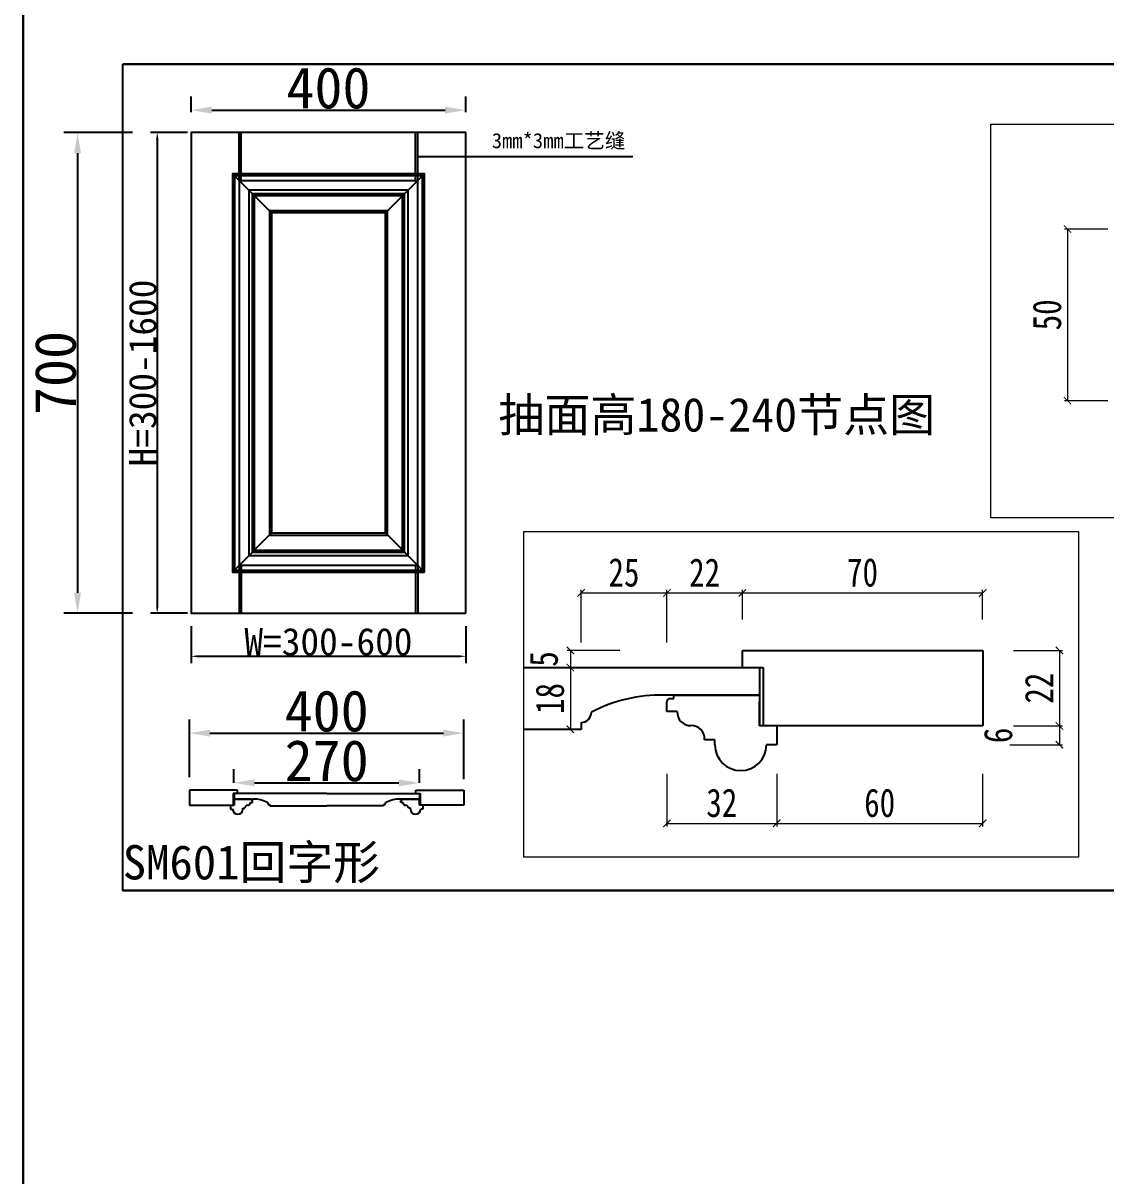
# Model space of a CAD drawing. Header units: millimetres. Extents: x 85186 to 129000, y -77269 to -36327.
# Drawn here: x 85319 to 86896, y -49657 to -47978 of the extents above; entities that cross this region are included whole.
import ezdxf

# ---------------------------------------------------------------- set-up
doc = ezdxf.new("R2010")
doc.units = ezdxf.units.MM
doc.layers.add('家具外廓线', color=43, linetype='Continuous', lineweight=13)
doc.styles.add('KLF-1_宋体', font='SimSun.ttf')
doc.styles.add('KLF_宋体', font='SimSun.ttf')
doc.styles.get("Standard").update_dxf_attribs({"font": 'SimSun.ttf'})
doc.styles.add('ZB_宋体', font='SimSun.ttf')
doc.styles.add('宋体', font='SimSun.ttf', dxfattribs={"width": 0.8})
doc.dimstyles.new('chu-18--5', dxfattribs={"dimscale": 18, "dimtxt": 2.3, "dimasz": 0.6, "dimexe": 0.25, "dimexo": 2.5, "dimgap": 0.5, "dimtad": 3, "dimdec": 0, "dimlfac": 0.2, "dimtxsty": '宋体', "dimblk": 'ARCHTICK', "dimcen": 2.5, "dimclrd": 252, "dimclre": 252, "dimclrt": 255, "dimadec": 0, "dimazin": 0, "dimtfac": 1, "dimtdec": 0, "dimtmove": 2, "dimatfit": 3, "dimldrblk": '引线01', "dimfxl": 4, "dimfxlon": 1, "dimlwd": 5, "dimlwe": 5, "dimarcsym": 0})
doc.dimstyles.new('副本 客来福衣柜标注大', dxfattribs={"dimscale": 20, "dimtxt": 3, "dimasz": 1.5, "dimexe": 1, "dimexo": 1.5, "dimgap": 0.1, "dimtad": 1, "dimdec": 0, "dimzin": 0, "dimdsep": 46, "dimtxsty": 'KLF_宋体', "dimcen": 0, "dimclrd": 251, "dimclre": 251, "dimclrt": 256, "dimadec": 0, "dimazin": 0, "dimtfac": 1, "dimtdec": 0, "dimtofl": 0, "dimtmove": 1, "dimatfit": 3, "dimfxlon": 1, "dimtolj": 1, "dimtzin": 0, "dimarcsym": 0})
doc.dimstyles.new('客来福标注小', dxfattribs={"dimscale": 20, "dimtxt": 2, "dimasz": 0.5, "dimexe": 0.5, "dimexo": 0, "dimgap": 0.05, "dimtad": 1, "dimdec": 0, "dimzin": 0, "dimdsep": 46, "dimtxsty": 'Standard', "dimcen": 0, "dimclrd": 256, "dimclre": 256, "dimclrt": 256, "dimadec": 0, "dimazin": 0, "dimtfac": 1, "dimtdec": 0, "dimtofl": 0, "dimtmove": 1, "dimatfit": 3, "dimfxl": 2.2, "dimfxlon": 1, "dimtolj": 1, "dimtzin": 0, "dimarcsym": 0})

# ---------------------------------------------------------------- blocks, each defined once
blk = doc.blocks.new('*D593')
at = {"lineweight": -2, "transparency": 16777216}
for p, q in [((85563.5, -48856.4), (85563.5, -48910.4)), ((85963.5, -48856.4), (85963.5, -48910.4)), ((85573.5, -48900.4), (85953.5, -48900.4))]:
    blk.add_line(p, q, dxfattribs=at)
at = {"transparency": 16777216}
for points in [[(85573.5, -48898.7), (85573.5, -48902), (85563.5, -48900.4)], [(85953.5, -48898.7), (85953.5, -48902), (85963.5, -48900.4)]]:
    blk.add_solid(points, dxfattribs=at)
at = {"layer": 'Defpoints', "color": 0, "transparency": 16777216}
for p in [(85563.5, -48837.8), (85963.5, -48837.8), (85963.5, -48900.4)]:
    blk.add_point(p, dxfattribs=at)
at = {"transparency": 16777216, "insert": (85763.5, -48879.4), "char_height": 40, "attachment_point": 5, "style": 'KLF-1_宋体'}
blk.add_mtext('\\A1;W=300-600', dxfattribs=at)
blk = doc.blocks.new('*D594')
at = {"lineweight": -2, "transparency": 16777216}
for p, q in [((85558.1, -48137.8), (85504.1, -48137.8)), ((85514.1, -48147.8), (85514.1, -48827.8)), ((85558.1, -48837.8), (85504.1, -48837.8))]:
    blk.add_line(p, q, dxfattribs=at)
at = {"transparency": 16777216}
for points in [[(85512.4, -48147.8), (85515.8, -48147.8), (85514.1, -48137.8)], [(85512.4, -48827.8), (85515.8, -48827.8), (85514.1, -48837.8)]]:
    blk.add_solid(points, dxfattribs=at)
at = {"layer": 'Defpoints', "color": 0, "transparency": 16777216}
for p in [(85563.5, -48137.8), (85514.1, -48837.8), (85563.5, -48837.8)]:
    blk.add_point(p, dxfattribs=at)
at = {"transparency": 16777216, "insert": (85493.1, -48487.8), "char_height": 40, "attachment_point": 5, "rotation": 90, "style": 'KLF-1_宋体'}
blk.add_mtext('\\A1;H=300-1600', dxfattribs=at)
blk = doc.blocks.new('_ARCHTICK')
at = {"color": 0, "linetype": 'ByBlock', "const_width": 0.15}
blk.add_lwpolyline([(-0.5, -0.5), (0.5, 0.5)], dxfattribs=at)
blk = doc.blocks.new('*D595')
at = {"layer": 'Defpoints', "color": 0, "transparency": 16777216}
for p in [(86366.5, -48891.8), (86115.9, -48916.8), (86366.5, -48916.8)]:
    blk.add_point(p, dxfattribs=at)
at = {"layer": '家具外廓线', "color": 252, "lineweight": 5, "transparency": 16777216}
for p, q in [((86187.9, -48891.8), (86111.4, -48891.8)), ((86115.9, -48891.8), (86115.9, -48916.8)), ((86187.9, -48916.8), (86111.4, -48916.8))]:
    blk.add_line(p, q, dxfattribs=at)
at = {"layer": '家具外廓线', "color": 252, "lineweight": 5, "transparency": 16777216, "xscale": 10.8, "yscale": 10.8, "zscale": 10.8}
for p, rotation in [((86115.9, -48891.8), 90), ((86115.9, -48916.8), 270)]:
    blk.add_blockref('_ARCHTICK', p, dxfattribs=dict(at, rotation=rotation))
at = {"layer": '家具外廓线', "color": 255, "transparency": 16777216, "insert": (86077.2, -48904.3), "char_height": 41.4, "attachment_point": 5, "rotation": 90, "style": '宋体'}
blk.add_mtext('5', dxfattribs=at)
blk = doc.blocks.new('cao')
h = blk.add_hatch(color=256)
h.paths.add_polyline_path([(1.91, 1.83), (1.51, 2.12), (0, 0), (0.44, 0)])
h.paths.add_polyline_path([(0.44, 0), (0, 0), (1.51, -2.2), (1.92, -1.92)])
for p, q in [((0, 0), (1.51, 2.12)), ((0.44, 0), (1.91, 1.83)), ((1.51, 2.12), (1.91, 1.83)), ((0, 0), (4.58, 0)), ((0, 0), (1.51, -2.2)), ((0.44, 0), (1.92, -1.92)), ((1.51, -2.2), (1.92, -1.92))]:
    blk.add_line(p, q)
blk = doc.blocks.new('cao-01')
at = {"xscale": -1}
blk.add_blockref('cao', (4.58, 0), dxfattribs=at)
blk = doc.blocks.new('引线01')
blk.add_blockref('cao-01', (-4.58, 0))
blk = doc.blocks.new('*D596')
at = {"layer": 'Defpoints', "color": 0, "transparency": 16777216}
for p in [(86366.5, -48916.8), (86115.9, -49006.8), (86131.5, -49006.8)]:
    blk.add_point(p, dxfattribs=at)
at = {"layer": '家具外廓线', "color": 252, "lineweight": 5, "transparency": 16777216}
for p, q in [((86187.9, -48916.8), (86111.4, -48916.8)), ((86115.9, -48916.8), (86115.9, -49006.8)), ((86115.9, -49006.8), (86111.4, -49006.8))]:
    blk.add_line(p, q, dxfattribs=at)
at = {"layer": '家具外廓线', "color": 252, "lineweight": 5, "transparency": 16777216, "xscale": 10.8, "yscale": 10.8, "zscale": 10.8}
for p, rotation in [((86115.9, -48916.8), 90), ((86115.9, -49006.8), 270)]:
    blk.add_blockref('_ARCHTICK', p, dxfattribs=dict(at, rotation=rotation))
at = {"layer": '家具外廓线', "color": 255, "transparency": 16777216, "insert": (86086.2, -48961.8), "char_height": 41.4, "attachment_point": 5, "rotation": 90, "style": '宋体'}
blk.add_mtext('18', dxfattribs=at)
blk = doc.blocks.new('*D597')
at = {"layer": 'Defpoints', "color": 0, "transparency": 16777216}
for p in [(86256.5, -48808.1), (86256.5, -48980.8), (86131.5, -49006.8)]:
    blk.add_point(p, dxfattribs=at)
at = {"layer": '家具外廓线', "color": 252, "lineweight": 5, "transparency": 16777216}
for p, q in [((86131.5, -48880.1), (86131.5, -48803.6)), ((86256.5, -48880.1), (86256.5, -48803.6)), ((86131.5, -48808.1), (86256.5, -48808.1))]:
    blk.add_line(p, q, dxfattribs=at)
at = {"layer": '家具外廓线', "color": 252, "lineweight": 5, "transparency": 16777216, "xscale": 10.8, "yscale": 10.8, "zscale": 10.8, "rotation": 180}
blk.add_blockref('_ARCHTICK', (86131.5, -48808.1), dxfattribs=at)
at = {"layer": '家具外廓线', "color": 252, "lineweight": 5, "transparency": 16777216, "xscale": 10.8, "yscale": 10.8, "zscale": 10.8}
blk.add_blockref('_ARCHTICK', (86256.5, -48808.1), dxfattribs=at)
at = {"layer": '家具外廓线', "color": 255, "transparency": 16777216, "insert": (86194, -48778.4), "char_height": 41.4, "attachment_point": 5, "style": '宋体'}
blk.add_mtext('25', dxfattribs=at)
blk = doc.blocks.new('*D598')
at = {"layer": 'Defpoints', "color": 0, "transparency": 16777216}
for p in [(86366.5, -48808.1), (86366.5, -48891.8), (86256.5, -48980.8)]:
    blk.add_point(p, dxfattribs=at)
at = {"layer": '家具外廓线', "color": 252, "lineweight": 5, "transparency": 16777216}
for p, q in [((86256.5, -48880.1), (86256.5, -48803.6)), ((86366.5, -48846.8), (86366.5, -48803.6)), ((86256.5, -48808.1), (86366.5, -48808.1))]:
    blk.add_line(p, q, dxfattribs=at)
at = {"layer": '家具外廓线', "color": 252, "lineweight": 5, "transparency": 16777216, "xscale": 10.8, "yscale": 10.8, "zscale": 10.8, "rotation": 180}
blk.add_blockref('_ARCHTICK', (86256.5, -48808.1), dxfattribs=at)
at = {"layer": '家具外廓线', "color": 252, "lineweight": 5, "transparency": 16777216, "xscale": 10.8, "yscale": 10.8, "zscale": 10.8}
blk.add_blockref('_ARCHTICK', (86366.5, -48808.1), dxfattribs=at)
at = {"layer": '家具外廓线', "color": 255, "transparency": 16777216, "insert": (86311.5, -48778.4), "char_height": 41.4, "attachment_point": 5, "style": '宋体'}
blk.add_mtext('22', dxfattribs=at)
blk = doc.blocks.new('*D599')
at = {"layer": 'Defpoints', "color": 0, "transparency": 16777216}
for p in [(86716.5, -48808.1), (86366.5, -48891.8), (86716.5, -48891.8)]:
    blk.add_point(p, dxfattribs=at)
at = {"layer": '家具外廓线', "color": 252, "lineweight": 5, "transparency": 16777216}
for p, q in [((86366.5, -48846.8), (86366.5, -48803.6)), ((86716.5, -48846.8), (86716.5, -48803.6)), ((86366.5, -48808.1), (86716.5, -48808.1))]:
    blk.add_line(p, q, dxfattribs=at)
at = {"layer": '家具外廓线', "color": 252, "lineweight": 5, "transparency": 16777216, "xscale": 10.8, "yscale": 10.8, "zscale": 10.8, "rotation": 180}
blk.add_blockref('_ARCHTICK', (86366.5, -48808.1), dxfattribs=at)
at = {"layer": '家具外廓线', "color": 252, "lineweight": 5, "transparency": 16777216, "xscale": 10.8, "yscale": 10.8, "zscale": 10.8}
blk.add_blockref('_ARCHTICK', (86716.5, -48808.1), dxfattribs=at)
at = {"layer": '家具外廓线', "color": 255, "transparency": 16777216, "insert": (86541.5, -48778.4), "char_height": 41.4, "attachment_point": 5, "style": '宋体'}
blk.add_mtext('70', dxfattribs=at)
blk = doc.blocks.new('*D600')
at = {"layer": 'Defpoints', "color": 0, "transparency": 16777216}
for p in [(86256.5, -48980.8), (86416.5, -49001.8), (86416.5, -49143.7)]:
    blk.add_point(p, dxfattribs=at)
at = {"layer": '家具外廓线', "color": 252, "lineweight": 5, "transparency": 16777216}
for p, q in [((86256.5, -49071.7), (86256.5, -49148.2)), ((86416.5, -49071.7), (86416.5, -49148.2)), ((86256.5, -49143.7), (86416.5, -49143.7))]:
    blk.add_line(p, q, dxfattribs=at)
at = {"layer": '家具外廓线', "color": 252, "lineweight": 5, "transparency": 16777216, "xscale": 10.8, "yscale": 10.8, "zscale": 10.8, "rotation": 180}
blk.add_blockref('_ARCHTICK', (86256.5, -49143.7), dxfattribs=at)
at = {"layer": '家具外廓线', "color": 252, "lineweight": 5, "transparency": 16777216, "xscale": 10.8, "yscale": 10.8, "zscale": 10.8}
blk.add_blockref('_ARCHTICK', (86416.5, -49143.7), dxfattribs=at)
at = {"layer": '家具外廓线', "color": 255, "transparency": 16777216, "insert": (86336.5, -49114), "char_height": 41.4, "attachment_point": 5, "style": '宋体'}
blk.add_mtext('32', dxfattribs=at)
blk = doc.blocks.new('*D601')
at = {"layer": 'Defpoints', "color": 0, "transparency": 16777216}
for p in [(86416.5, -49001.8), (86716.5, -49001.8), (86716.5, -49143.7)]:
    blk.add_point(p, dxfattribs=at)
at = {"layer": '家具外廓线', "color": 252, "lineweight": 5, "transparency": 16777216}
for p, q in [((86416.5, -49071.7), (86416.5, -49148.2)), ((86716.5, -49071.7), (86716.5, -49148.2)), ((86416.5, -49143.7), (86716.5, -49143.7))]:
    blk.add_line(p, q, dxfattribs=at)
at = {"layer": '家具外廓线', "color": 252, "lineweight": 5, "transparency": 16777216, "xscale": 10.8, "yscale": 10.8, "zscale": 10.8, "rotation": 180}
blk.add_blockref('_ARCHTICK', (86416.5, -49143.7), dxfattribs=at)
at = {"layer": '家具外廓线', "color": 252, "lineweight": 5, "transparency": 16777216, "xscale": 10.8, "yscale": 10.8, "zscale": 10.8}
blk.add_blockref('_ARCHTICK', (86716.5, -49143.7), dxfattribs=at)
at = {"layer": '家具外廓线', "color": 255, "transparency": 16777216, "insert": (86566.5, -49114), "char_height": 41.4, "attachment_point": 5, "style": '宋体'}
blk.add_mtext('60', dxfattribs=at)
blk = doc.blocks.new('*D602')
at = {"layer": 'Defpoints', "color": 0, "transparency": 16777216}
for p in [(86716.5, -48891.8), (86716.5, -49001.8), (86828.3, -49001.8)]:
    blk.add_point(p, dxfattribs=at)
at = {"layer": '家具外廓线', "color": 252, "lineweight": 5, "transparency": 16777216}
for p, q in [((86761.5, -48891.8), (86832.8, -48891.8)), ((86828.3, -48891.8), (86828.3, -49001.8)), ((86761.5, -49001.8), (86832.8, -49001.8))]:
    blk.add_line(p, q, dxfattribs=at)
at = {"layer": '家具外廓线', "color": 252, "lineweight": 5, "transparency": 16777216, "xscale": 10.8, "yscale": 10.8, "zscale": 10.8}
for p, rotation in [((86828.3, -48891.8), 90), ((86828.3, -49001.8), 270)]:
    blk.add_blockref('_ARCHTICK', p, dxfattribs=dict(at, rotation=rotation))
at = {"layer": '家具外廓线', "color": 255, "transparency": 16777216, "insert": (86798.6, -48946.8), "char_height": 41.4, "attachment_point": 5, "rotation": 90, "style": '宋体'}
blk.add_mtext('22', dxfattribs=at)
blk = doc.blocks.new('*D603')
at = {"layer": 'Defpoints', "color": 0, "transparency": 16777216}
for p in [(86716.5, -49001.8), (86416.5, -49029.3), (86828.3, -49029.3)]:
    blk.add_point(p, dxfattribs=at)
at = {"layer": '家具外廓线', "color": 252, "lineweight": 5, "transparency": 16777216}
for p, q in [((86761.5, -49001.8), (86832.8, -49001.8)), ((86828.3, -49001.8), (86828.3, -49029.3)), ((86756.3, -49029.3), (86832.8, -49029.3))]:
    blk.add_line(p, q, dxfattribs=at)
at = {"layer": '家具外廓线', "color": 252, "lineweight": 5, "transparency": 16777216, "xscale": 10.8, "yscale": 10.8, "zscale": 10.8}
for p, rotation in [((86828.3, -49001.8), 90), ((86828.3, -49029.3), 270)]:
    blk.add_blockref('_ARCHTICK', p, dxfattribs=dict(at, rotation=rotation))
at = {"layer": '家具外廓线', "color": 255, "transparency": 16777216, "insert": (86739.2, -49015.6), "char_height": 41.4, "attachment_point": 5, "rotation": 90, "style": '宋体'}
blk.add_mtext('6', dxfattribs=at)
blk = doc.blocks.new('*D605')
at = {"layer": 'Defpoints', "color": 0, "transparency": 16777216}
for p in [(86943.8, -48278.2), (86840.1, -48528.2), (86943.8, -48528.2)]:
    blk.add_point(p, dxfattribs=at)
at = {"layer": '家具外廓线', "color": 252, "lineweight": 5, "transparency": 16777216}
for p, q in [((86898.8, -48278.2), (86835.6, -48278.2)), ((86840.1, -48278.2), (86840.1, -48528.2)), ((86898.8, -48528.2), (86835.6, -48528.2))]:
    blk.add_line(p, q, dxfattribs=at)
at = {"layer": '家具外廓线', "color": 252, "lineweight": 5, "transparency": 16777216, "xscale": 10.8, "yscale": 10.8, "zscale": 10.8}
for p, rotation in [((86840.1, -48278.2), 90), ((86840.1, -48528.2), 270)]:
    blk.add_blockref('_ARCHTICK', p, dxfattribs=dict(at, rotation=rotation))
at = {"layer": '家具外廓线', "color": 255, "transparency": 16777216, "insert": (86810.4, -48403.2), "char_height": 41.4, "attachment_point": 5, "rotation": 90, "style": '宋体'}
blk.add_mtext('50', dxfattribs=at)
blk = doc.blocks.new('*D591')
at = {"color": 251, "lineweight": -2, "transparency": 16777216}
for p, q in [((85625.9, -49084.7), (85625.9, -49064.7)), ((85895.9, -49084.7), (85895.9, -49064.7)), ((85655.9, -49084.7), (85865.9, -49084.7))]:
    blk.add_line(p, q, dxfattribs=at)
at = {"color": 251, "transparency": 16777216}
for points in [[(85655.9, -49079.7), (85655.9, -49089.7), (85625.9, -49084.7)], [(85865.9, -49079.7), (85865.9, -49089.7), (85895.9, -49084.7)]]:
    blk.add_solid(points, dxfattribs=at)
at = {"layer": 'Defpoints', "color": 0, "transparency": 16777216}
for p in [(85895.9, -49084.7), (85625.9, -49104.4), (85895.9, -49104.4)]:
    blk.add_point(p, dxfattribs=at)
at = {"transparency": 16777216, "insert": (85760.9, -49052.7), "char_height": 60, "attachment_point": 5, "style": 'KLF_宋体'}
blk.add_mtext('\\A1;270', dxfattribs=at)
blk = doc.blocks.new('*D592')
at = {"color": 251, "lineweight": -2, "transparency": 16777216}
for p, q in [((85560.9, -49076.4), (85560.9, -48992.3)), ((85960.9, -49079.3), (85960.9, -48992.3)), ((85590.9, -49012.3), (85930.9, -49012.3))]:
    blk.add_line(p, q, dxfattribs=at)
at = {"color": 251, "transparency": 16777216}
for points in [[(85590.9, -49007.3), (85590.9, -49017.3), (85560.9, -49012.3)], [(85930.9, -49007.3), (85930.9, -49017.3), (85960.9, -49012.3)]]:
    blk.add_solid(points, dxfattribs=at)
at = {"layer": 'Defpoints', "color": 0, "transparency": 16777216}
for p in [(85960.9, -49012.3), (85560.9, -49106.4), (85960.9, -49109.3)]:
    blk.add_point(p, dxfattribs=at)
at = {"transparency": 16777216, "insert": (85760.9, -48980.3), "char_height": 60, "attachment_point": 5, "style": 'KLF_宋体'}
blk.add_mtext('\\A1;400', dxfattribs=at)
blk = doc.blocks.new('*D3552')
at = {"color": 251, "lineweight": -2, "transparency": 16777216}
for p, q in [((85563.5, -48107.8), (85563.5, -48085)), ((85963.5, -48107.8), (85963.5, -48085)), ((85593.5, -48105), (85933.5, -48105))]:
    blk.add_line(p, q, dxfattribs=at)
at = {"color": 251, "transparency": 16777216}
for points in [[(85593.5, -48100), (85593.5, -48110), (85563.5, -48105)], [(85933.5, -48100), (85933.5, -48110), (85963.5, -48105)]]:
    blk.add_solid(points, dxfattribs=at)
at = {"layer": 'Defpoints', "color": 0, "transparency": 16777216}
for p in [(85963.5, -48105), (85563.5, -48137.8), (85963.5, -48137.8)]:
    blk.add_point(p, dxfattribs=at)
at = {"transparency": 16777216, "insert": (85763.5, -48073), "char_height": 60, "attachment_point": 5, "style": 'KLF_宋体'}
blk.add_mtext('\\A1;400', dxfattribs=at)
blk = doc.blocks.new('*D3553')
at = {"color": 251, "lineweight": -2, "transparency": 16777216}
for p, q in [((85478, -48137.8), (85378, -48137.8)), ((85398, -48167.8), (85398, -48807.8)), ((85478, -48837.8), (85378, -48837.8))]:
    blk.add_line(p, q, dxfattribs=at)
at = {"color": 251, "transparency": 16777216}
for points in [[(85393, -48167.8), (85403, -48167.8), (85398, -48137.8)], [(85393, -48807.8), (85403, -48807.8), (85398, -48837.8)]]:
    blk.add_solid(points, dxfattribs=at)
at = {"layer": 'Defpoints', "color": 0, "transparency": 16777216}
for p in [(85563.5, -48137.8), (85398, -48837.8), (85563.5, -48837.8)]:
    blk.add_point(p, dxfattribs=at)
at = {"transparency": 16777216, "insert": (85366, -48487.8), "char_height": 60, "attachment_point": 5, "rotation": 90, "style": 'KLF_宋体'}
blk.add_mtext('\\A1;700', dxfattribs=at)

msp = doc.modelspace()

# ---------------------------------------------------------------- linework, layer by layer
for p, q in [((85318.615, -36326.918), (85318.615, -77269.2)), ((87319.673, -48037.922), (85463.868, -48037.922)), ((85463.868, -48037.922), (87319.673, -48037.922)), ((86009.653, -48037.922), (85678.494, -48037.922)), ((86147.762, -48037.922), (86009.653, -48037.922)), ((86009.653, -48037.922), (86486.791, -48037.922)), ((86486.791, -48037.922), (86147.762, -48037.922)), ((87319.673, -48037.922), (86486.791, -48037.922)), ((87319.673, -48037.922), (86486.791, -48037.922)), ((85633.494, -48207.781), (85633.494, -48137.781)), ((85636.494, -48207.781), (85636.494, -48137.781)), ((85890.494, -48207.781), (85890.494, -48137.781)), ((85893.494, -48207.781), (85893.494, -48137.781)), ((85680.494, -48254.781), (85623.494, -48197.781)), ((85846.494, -48254.781), (85903.494, -48197.781)), ((85680.494, -48720.781), (85623.494, -48777.781)), ((85846.494, -48720.781), (85903.494, -48777.781)), ((85633.494, -48767.781), (85633.494, -48837.781)), ((85636.494, -48767.781), (85636.494, -48837.781)), ((85890.494, -48767.781), (85890.494, -48837.781)), ((85893.494, -48767.781), (85893.494, -48837.781)), ((86366.522, -48916.807), (86366.522, -48891.807)), ((86366.522, -48891.807), (86716.522, -48891.807)), ((86716.522, -48891.807), (86716.522, -49001.807)), ((86048.087, -48916.807), (86366.522, -48916.807)), ((86366.522, -48916.807), (86396.522, -48916.807)), ((86391.522, -48916.807), (86391.522, -48956.807)), ((86396.522, -48916.807), (86396.522, -48956.807)), ((86391.522, -48956.807), (86252.361, -48956.807)), ((86256.522, -48980.807), (86256.522, -48966.807)), ((86261.522, -48961.807), (86266.522, -48961.807)), ((86266.522, -48961.807), (86266.522, -48956.807)), ((86266.522, -48956.807), (86391.522, -48956.807)), ((86391.522, -48956.807), (86391.522, -48991.807)), ((86391.522, -48956.807), (86391.522, -49001.807)), ((86391.522, -49001.807), (86391.522, -48966.807)), ((86396.522, -48956.807), (86396.522, -49001.807)), ((86146.522, -48981.807), (86146.522, -48981.807)), ((86271.522, -48980.807), (86256.522, -48980.807)), ((86131.522, -49006.807), (86048.087, -49006.807)), ((86131.522, -48996.807), (86131.522, -49006.807)), ((86716.522, -49001.807), (86391.522, -49001.807)), ((86416.522, -49001.807), (86416.522, -49029.307)), ((86326.522, -49021.807), (86311.522, -49021.807)), ((86326.522, -49029.307), (86326.522, -49021.807)), ((86416.522, -49029.307), (86401.522, -49029.307)), ((85630.914, -49095.394), (85560.914, -49095.394)), ((85560.914, -49095.394), (85560.914, -49117.394)), ((85630.914, -49100.394), (85624.914, -49100.394)), ((85624.914, -49100.394), (85624.914, -49108.394)), ((85625.914, -49100.394), (85625.914, -49108.394)), ((85630.914, -49100.394), (85630.914, -49095.394)), ((85760.914, -49100.394), (85630.914, -49100.394)), ((85760.914, -49100.394), (85890.914, -49100.394)), ((85890.914, -49100.394), (85890.914, -49095.394)), ((85890.914, -49095.394), (85960.914, -49095.394)), ((85890.914, -49100.394), (85896.914, -49100.394)), ((85895.914, -49100.394), (85895.914, -49108.394)), ((85896.914, -49100.394), (85896.914, -49108.394)), ((85960.914, -49095.394), (85960.914, -49117.394)), ((85560.914, -49117.394), (85625.914, -49117.394)), ((85620.914, -49117.394), (85620.914, -49122.894)), ((85620.914, -49122.894), (85623.914, -49122.894)), ((85624.914, -49108.394), (85624.914, -49117.394)), ((85625.914, -49108.394), (85653.747, -49108.394)), ((85650.914, -49108.394), (85625.914, -49108.394)), ((85625.914, -49108.394), (85625.914, -49115.394)), ((85625.914, -49108.394), (85625.914, -49117.394)), ((85625.914, -49117.394), (85625.914, -49110.394)), ((85638.914, -49122.894), (85638.914, -49121.394)), ((85638.914, -49121.394), (85641.914, -49121.394)), ((85649.914, -49113.194), (85652.914, -49113.194)), ((85650.914, -49109.394), (85650.914, -49108.394)), ((85651.914, -49109.394), (85650.914, -49109.394)), ((85652.914, -49113.194), (85652.914, -49110.394)), ((85674.914, -49113.394), (85674.914, -49113.394)), ((85677.914, -49116.394), (85677.914, -49118.394)), ((85677.914, -49118.394), (85760.914, -49118.394)), ((85843.914, -49118.394), (85760.914, -49118.394)), ((85843.914, -49116.394), (85843.914, -49118.394)), ((85846.914, -49113.394), (85846.914, -49113.394)), ((85895.914, -49108.394), (85868.082, -49108.394)), ((85868.914, -49113.194), (85868.914, -49110.394)), ((85871.914, -49113.194), (85868.914, -49113.194)), ((85869.914, -49109.394), (85870.914, -49109.394)), ((85870.914, -49109.394), (85870.914, -49108.394)), ((85870.914, -49108.394), (85895.914, -49108.394)), ((85882.914, -49121.394), (85879.914, -49121.394)), ((85882.914, -49122.894), (85882.914, -49121.394)), ((85895.914, -49108.394), (85895.914, -49115.394)), ((85895.914, -49108.394), (85895.914, -49117.394)), ((85895.914, -49117.394), (85895.914, -49110.394)), ((85960.914, -49117.394), (85895.914, -49117.394)), ((85896.914, -49108.394), (85896.914, -49117.394)), ((85900.914, -49122.894), (85897.914, -49122.894)), ((85900.914, -49117.394), (85900.914, -49122.894)), ((85463.868, -49241.545), (87319.673, -49241.545))]:
    msp.add_line(p, q)
at = {"color": 3}
msp.add_line((87319.673, -48037.922), (85463.868, -48037.922), dxfattribs=at)
for points in [[(85318.615, -36326.918), (128998.287, -36326.918), (128998.287, -77269.2), (85318.615, -77269.2)], [(85963.494, -48837.781), (85963.494, -48137.781), (85563.494, -48137.781), (85563.494, -48837.781)], [(85903.494, -48777.781), (85903.494, -48197.781), (85623.494, -48197.781), (85623.494, -48777.781)], [(85893.494, -48767.781), (85893.494, -48207.781), (85633.494, -48207.781), (85633.494, -48767.781)], [(85871.494, -48745.781), (85871.494, -48229.781), (85655.494, -48229.781), (85655.494, -48745.781)], [(85846.494, -48720.781), (85846.494, -48254.781), (85680.494, -48254.781), (85680.494, -48720.781)]]:
    msp.add_lwpolyline(points, close=True)
at = {"color": 0}
msp.add_lwpolyline([(85463.868, -48037.922), (87319.673, -48037.922), (87319.673, -49241.545), (85463.868, -49241.545)], close=True, dxfattribs=at)
at = {"color": 252}
for points in [[(85900.494, -48774.781), (85900.494, -48200.781), (85626.494, -48200.781), (85626.494, -48774.781)], [(85879.494, -48753.781), (85879.494, -48221.781), (85647.494, -48221.781), (85647.494, -48753.781)], [(85874.494, -48748.781), (85874.494, -48226.781), (85652.494, -48226.781), (85652.494, -48748.781)], [(85849.494, -48723.781), (85849.494, -48251.781), (85677.494, -48251.781), (85677.494, -48723.781)]]:
    msp.add_lwpolyline(points, close=True, dxfattribs=at)
for centre, radius, start, end in [((86248.646, -49177.618), 220.842, 89.036038, 117.544052), ((86261.522, -48966.807), 5, 90, 180), ((86131.522, -48981.807), 15, 270, 0), ((86291.009, -48981.801), 19.513, 177.081394, 271.503967), ((86292.034, -49020.814), 19.513, 357.081394, 91.503967), ((86364.022, -49029.307), 37.5, 180, 0), ((85631.414, -49122.894), 7.5, 180, 0), ((85645.812, -49121.196), 3.903, 88.496033, 182.918606), ((85646.017, -49113.393), 3.903, 268.496033, 2.918606), ((85651.914, -49110.394), 1, 0, 90), ((85654.49, -49152.557), 44.168, 62.455948, 90.963962), ((85677.914, -49113.394), 3, 180, 270), ((85843.914, -49113.394), 3, 270, 0), ((85867.339, -49152.557), 44.168, 89.036038, 117.544052), ((85869.914, -49110.394), 1, 90, 180), ((85875.812, -49113.393), 3.903, 177.081394, 271.503967), ((85876.017, -49121.196), 3.903, 357.081394, 91.503967), ((85890.414, -49122.894), 7.5, 180, 0)]:
    msp.add_arc(centre, radius, start, end)
at = {"layer": '家具外廓线'}
for points in [[(86728.205, -48125.326), (87218.324, -48125.326), (87218.324, -48698.671), (86728.205, -48698.671)], [(86048.087, -48718.748), (86856.148, -48718.748), (86856.148, -49193.092), (86048.087, -49193.092)]]:
    msp.add_lwpolyline(points, close=True, dxfattribs=at)

# ---------------------------------------------------------------- texts
at = {"color": 1, "style": 'KLF-1_宋体'}
msp.add_text('抽面高180-240节点图', height=49.14948, dxfattribs=at).set_placement((86011.034, -48573.149))
at = {"lineweight": 25, "attachment_point": 1}
for s, insert, char_height, width, style in [('3mm*3mm工艺缝', (86001.428, -48138.422), 22, 652.72448, 'ZB_宋体'), ('SM601回字形', (85463.868, -49175.344), 50, 6766.6201, 'KLF-1_宋体')]:
    msp.add_mtext(s, dxfattribs=dict(at, insert=insert, char_height=char_height, width=width, style=style))

# ---------------------------------------------------------------- dimensions: what is measured, and where the dimension line sits
dim = msp.add_linear_dim(base=(85963.494, -48104.964), p1=(85563.494, -48137.781), p2=(85963.494, -48137.781), dimstyle='副本 客来福衣柜标注大', override={"dimzin": 8, "dimfxl": 4})
dim.commit()
dim.dimension.update_dxf_attribs({"geometry": '*D3552', "text_midpoint": (85763.494, -48072.964)})
dim = msp.add_linear_dim(base=(85397.987, -48837.781), p1=(85563.494, -48137.781), p2=(85563.494, -48837.781), angle=90, dimstyle='副本 客来福衣柜标注大', override={"dimzin": 8, "dimfxl": 4})
dim.commit()
dim.dimension.update_dxf_attribs({"geometry": '*D3553', "text_midpoint": (85365.987, -48487.781)})
at = {"color": 0}
dim = msp.add_linear_dim(base=(85514.114, -48837.781), p1=(85563.494, -48137.781), p2=(85563.494, -48837.781), angle=90, text='H=300-1600', dimstyle='客来福标注小', override={"dimtxsty": 'KLF-1_宋体'}, dxfattribs=at)
dim.commit()
dim.dimension.update_dxf_attribs({"geometry": '*D594', "text_midpoint": (85493.114, -48487.781)})
dim = msp.add_linear_dim(base=(85963.494, -48900.382), p1=(85563.494, -48837.781), p2=(85963.494, -48837.781), text='W=300-600', dimstyle='客来福标注小', override={"dimtxsty": 'KLF-1_宋体'}, dxfattribs=at)
dim.commit()
dim.dimension.update_dxf_attribs({"geometry": '*D593', "text_midpoint": (85763.494, -48879.382)})
at = {"color": 1}
for base, p1, p2, picture, middle in [((85960.914, -49012.262), (85560.914, -49106.394), (85960.914, -49109.29), '*D592', (85760.914, -48980.262)), ((85895.914, -49084.749), (85625.914, -49104.394), (85895.914, -49104.394), '*D591', (85760.914, -49052.749))]:
    dim = msp.add_linear_dim(base=base, p1=p1, p2=p2, dimstyle='副本 客来福衣柜标注大', override={"dimfxl": 4}, dxfattribs=at)
    dim.commit()
    dim.dimension.update_dxf_attribs({"geometry": picture, "text_midpoint": middle})
at = {"layer": '家具外廓线'}
for base, p1, p2, picture, middle in [((86840.129, -48528.191), (86943.825, -48278.191), (86943.825, -48528.191), '*D605', (86810.429, -48403.191)), ((86115.876, -48916.807), (86366.522, -48891.807), (86366.522, -48916.807), '*D595', (86077.176, -48904.307)), ((86828.329, -49001.807), (86716.522, -48891.807), (86716.522, -49001.807), '*D602', (86798.629, -48946.807)), ((86115.876, -49006.807), (86366.522, -48916.807), (86131.522, -49006.807), '*D596', (86086.176, -48961.807))]:
    dim = msp.add_linear_dim(base=base, p1=p1, p2=p2, angle=90, dimstyle='chu-18--5', dxfattribs=at)
    dim.commit()
    dim.dimension.update_dxf_attribs({"geometry": picture, "text_midpoint": middle})
for base, p1, p2, picture, middle in [((86256.522, -48808.06), (86131.522, -49006.807), (86256.522, -48980.807), '*D597', (86194.022, -48778.36)), ((86366.522, -48808.06), (86256.522, -48980.807), (86366.522, -48891.807), '*D598', (86311.522, -48778.36)), ((86716.522, -48808.06), (86366.522, -48891.807), (86716.522, -48891.807), '*D599', (86541.522, -48778.36)), ((86416.522, -49143.72), (86256.522, -48980.807), (86416.522, -49001.807), '*D600', (86336.522, -49114.02)), ((86716.522, -49143.72), (86416.522, -49001.807), (86716.522, -49001.807), '*D601', (86566.522, -49114.02))]:
    dim = msp.add_linear_dim(base=base, p1=p1, p2=p2, dimstyle='chu-18--5', dxfattribs=at)
    dim.commit()
    dim.dimension.update_dxf_attribs({"geometry": picture, "text_midpoint": middle})
dim = msp.add_linear_dim(base=(86828.328505423, -49029.307384265), p1=(86716.521627912, -49001.807384265), p2=(86416.521627912, -49029.307384265), angle=90, dimstyle='chu-18--5', dxfattribs=at)
dim.commit()
dim.dimension.update_dxf_attribs({"geometry": '*D603', "text_midpoint": (86739.185885946, -49015.557384265), "dimtype": 128})

# ---------------------------------------------------------------- leaders
at = {"color": 0}
msp.add_leader([(85893.494, -48172.781), (86206.815, -48172.781)], dimstyle='客来福标注小', override={"dimgap": 0.05, "dimtad": 0, "dimfxl": 5, "dimarcsym": 1}, dxfattribs=at)

doc.saveas('drawing.dxf')
